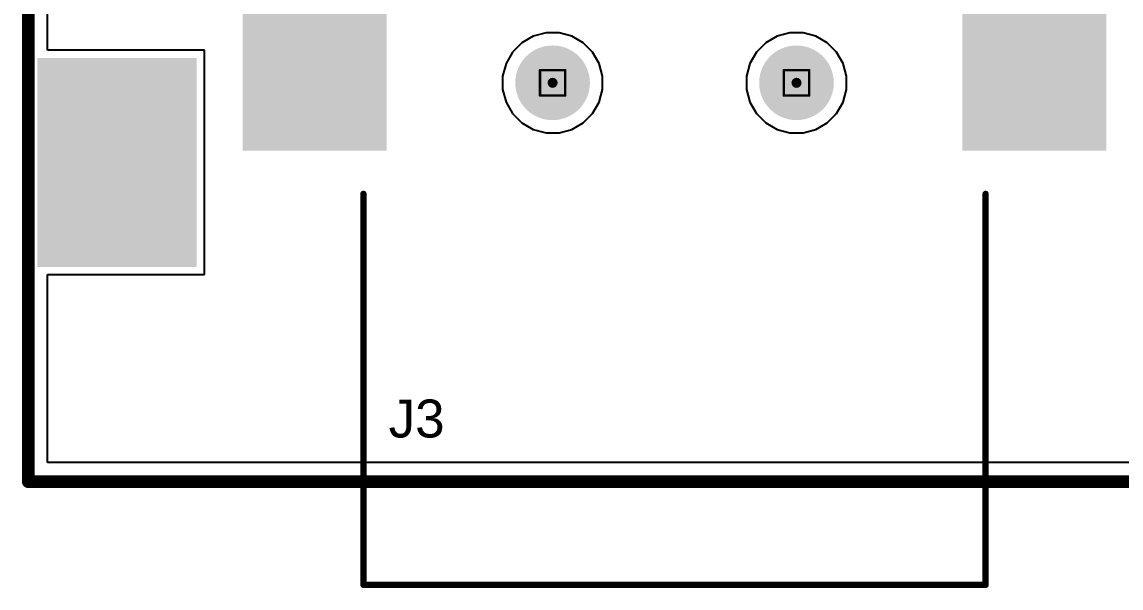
# Model space of a CAD drawing. Header units: inches. Extents: x -0.05 to 7.01, y -0.08 to 1.98.
# Drawn here: x -0.005 to 0.864, y -0.084 to 0.364 of the extents above; entities that cross this region are included whole.
import ezdxf

# ---------------------------------------------------------------- set-up
doc = ezdxf.new("R2010")
doc.units = ezdxf.units.IN
doc.header["$MEASUREMENT"] = 0
for name, color, linetype in [('Board Outline', 216, 'Continuous'), ('Bottom Layer', 5, 'Continuous'), ('Bottom Paste', 16, 'Continuous'), ('Bottom Solder', 6, 'Continuous'), ('Drill Drawing', 1, 'Continuous'), ('Pad Holes', 156, 'Continuous'), ('Top Layer', 1, 'Continuous'), ('Top Overlay', 2, 'Continuous'), ('Top Paste', 8, 'Continuous'), ('Top Solder', 216, 'Continuous')]:
    doc.layers.add(name, color=color, linetype=linetype)
doc.styles.add('Arial', font='', dxfattribs={"height": 0.2})
doc.styles.get('Arial').set_extended_font_data('Arial')

# ---------------------------------------------------------------- blocks, each defined once
blk = doc.blocks.new('USB_234_BCW_9')
at = {"layer": 'Bottom Solder'}
h = blk.add_hatch(color=6, dxfattribs=at)
edge = h.paths.add_edge_path()
edge.add_arc((-0.09646, -0.08661), 0.004, 0, 360)
h = blk.add_hatch(color=6, dxfattribs=at)
edge = h.paths.add_edge_path()
edge.add_arc((0.09646, -0.08661), 0.004, 0, 360)
at = {"layer": 'Pad Holes'}
h = blk.add_hatch(color=7, dxfattribs=at)
edge = h.paths.add_edge_path()
edge.add_arc((-0.09646, -0.08661), 0.02953, 0, 360)
h = blk.add_hatch(color=7, dxfattribs=at)
edge = h.paths.add_edge_path()
edge.add_arc((0.09646, -0.08661), 0.02953, 0, 360)
at = {"layer": 'Top Layer'}
for points in [[(-0.15551, 0.14567), (-0.12008, 0.14567), (-0.12008, 0.02756), (-0.15551, 0.02756)], [(-0.05709, 0.14567), (-0.02165, 0.14567), (-0.02165, 0.02756), (-0.05709, 0.02756)], [(0.02165, 0.14567), (0.05709, 0.14567), (0.05709, 0.02756), (0.02165, 0.02756)], [(0.12008, 0.14567), (0.15551, 0.14567), (0.15551, 0.02756), (0.12008, 0.02756)], [(-0.33958, 0.07818), (-0.22958, 0.07818), (-0.22958, -0.13835), (-0.33958, -0.13835)], [(0.22958, 0.07818), (0.33958, 0.07818), (0.33958, -0.13835), (0.22958, -0.13835)]]:
    blk.add_hatch(color=1, dxfattribs=at).paths.add_polyline_path(points)
at = {"layer": 'Top Paste'}
for points in [[(-0.15551, 0.14567), (-0.12008, 0.14567), (-0.12008, 0.02756), (-0.15551, 0.02756)], [(-0.05709, 0.14567), (-0.02165, 0.14567), (-0.02165, 0.02756), (-0.05709, 0.02756)], [(0.02165, 0.14567), (0.05709, 0.14567), (0.05709, 0.02756), (0.02165, 0.02756)], [(0.12008, 0.14567), (0.15551, 0.14567), (0.15551, 0.02756), (0.12008, 0.02756)], [(-0.33958, 0.07818), (-0.22958, 0.07818), (-0.22958, -0.13835), (-0.33958, -0.13835)], [(0.22958, 0.07818), (0.33958, 0.07818), (0.33958, -0.13835), (0.22958, -0.13835)]]:
    blk.add_hatch(color=8, dxfattribs=at).paths.add_polyline_path(points)
at = {"layer": 'Top Solder'}
for points in [[(-0.15751, 0.14767), (-0.11808, 0.14767), (-0.11808, 0.02556), (-0.15751, 0.02556)], [(-0.05909, 0.14767), (-0.01965, 0.14767), (-0.01965, 0.02556), (-0.05909, 0.02556)], [(0.01965, 0.14767), (0.05909, 0.14767), (0.05909, 0.02556), (0.01965, 0.02556)], [(0.11808, 0.14767), (0.15751, 0.14767), (0.15751, 0.02556), (0.11808, 0.02556)], [(-0.34158, 0.08018), (-0.22758, 0.08018), (-0.22758, -0.14035), (-0.34158, -0.14035)], [(0.22758, 0.08018), (0.34158, 0.08018), (0.34158, -0.14035), (0.22758, -0.14035)]]:
    blk.add_hatch(color=216, dxfattribs=at).paths.add_polyline_path(points)
h = blk.add_hatch(color=216, dxfattribs=at)
edge = h.paths.add_edge_path()
edge.add_arc((-0.09646, -0.08661), 0.004, 0, 360)
h = blk.add_hatch(color=216, dxfattribs=at)
edge = h.paths.add_edge_path()
edge.add_arc((0.09646, -0.08661), 0.004, 0, 360)
at = {"layer": 'Top Overlay'}
for points in [[(-0.169, 0.138, 0.005, 0.005, 0), (-0.162, 0.131, 0.005, 0.005, 0)], [(-0.169, 0.124, 0.005, 0.005, 0), (-0.169, 0.138, 0.005, 0.005, 0)], [(-0.169, 0.124, 0.005, 0.005, 0), (-0.162, 0.131, 0.005, 0.005, 0)], [(-0.24606, 0.06028, 0.005, 0.005, 0), (-0.24606, 0.11476, 0.005, 0.005, 0)], [(-0.24606, 0.11476, 0.005, 0.005, 0), (-0.16461, 0.11476, 0.005, 0.005, 0)], [(-0.11098, 0.11476, 0.005, 0.005, 0), (-0.06619, 0.11476, 0.005, 0.005, 0)], [(-0.01255, 0.11476, 0.005, 0.005, 0), (0.01255, 0.11476, 0.005, 0.005, 0)], [(0.06619, 0.11476, 0.005, 0.005, 0), (0.11098, 0.11476, 0.005, 0.005, 0)], [(0.16461, 0.11476, 0.005, 0.005, 0), (0.24606, 0.11476, 0.005, 0.005, 0)], [(0.16461, 0.11476, 0.005, 0.005, 0), (0.2, 0.11476, 0.005, 0.005, 0)], [(0.24606, 0.06028, 0.005, 0.005, 0), (0.24606, 0.11476, 0.005, 0.005, 0)], [(-0.24606, -0.48366, 0.005, 0.005, 0), (-0.24606, -0.17445, 0.005, 0.005, 0)], [(0.24606, -0.48366, 0.005, 0.005, 0), (0.24606, -0.17445, 0.005, 0.005, 0)], [(-0.24606, -0.48366, 0.005, 0.005, 0), (0.24606, -0.48366, 0.005, 0.005, 0)]]:
    blk.add_lwpolyline(points, format="xyseb", dxfattribs=at)
for points in [[(-0.17025, 0.138, 0.0025, 0.0025, 1), (-0.16775, 0.138, 0.0025, 0.0025, 1)], [(-0.17025, 0.138, 0.0025, 0.0025, 1), (-0.16775, 0.138, 0.0025, 0.0025, 1)], [(-0.16325, 0.131, 0.0025, 0.0025, 1), (-0.16075, 0.131, 0.0025, 0.0025, 1)], [(-0.16325, 0.131, 0.0025, 0.0025, 1), (-0.16075, 0.131, 0.0025, 0.0025, 1)], [(-0.17025, 0.124, 0.0025, 0.0025, 1), (-0.16775, 0.124, 0.0025, 0.0025, 1)], [(-0.17025, 0.124, 0.0025, 0.0025, 1), (-0.16775, 0.124, 0.0025, 0.0025, 1)], [(-0.24731, 0.11476, 0.0025, 0.0025, 1), (-0.24481, 0.11476, 0.0025, 0.0025, 1)], [(-0.24731, 0.11476, 0.0025, 0.0025, 1), (-0.24481, 0.11476, 0.0025, 0.0025, 1)], [(-0.16586, 0.11476, 0.0025, 0.0025, 1), (-0.16336, 0.11476, 0.0025, 0.0025, 1)], [(-0.11223, 0.11476, 0.0025, 0.0025, 1), (-0.10973, 0.11476, 0.0025, 0.0025, 1)], [(-0.06744, 0.11476, 0.0025, 0.0025, 1), (-0.06494, 0.11476, 0.0025, 0.0025, 1)], [(-0.0138, 0.11476, 0.0025, 0.0025, 1), (-0.0113, 0.11476, 0.0025, 0.0025, 1)], [(0.0113, 0.11476, 0.0025, 0.0025, 1), (0.0138, 0.11476, 0.0025, 0.0025, 1)], [(0.06494, 0.11476, 0.0025, 0.0025, 1), (0.06744, 0.11476, 0.0025, 0.0025, 1)], [(0.10973, 0.11476, 0.0025, 0.0025, 1), (0.11223, 0.11476, 0.0025, 0.0025, 1)], [(0.16336, 0.11476, 0.0025, 0.0025, 1), (0.16586, 0.11476, 0.0025, 0.0025, 1)], [(0.16336, 0.11476, 0.0025, 0.0025, 1), (0.16586, 0.11476, 0.0025, 0.0025, 1)], [(0.19875, 0.11476, 0.0025, 0.0025, 1), (0.20125, 0.11476, 0.0025, 0.0025, 1)], [(0.24481, 0.11476, 0.0025, 0.0025, 1), (0.24731, 0.11476, 0.0025, 0.0025, 1)], [(0.24481, 0.11476, 0.0025, 0.0025, 1), (0.24731, 0.11476, 0.0025, 0.0025, 1)], [(-0.24731, 0.06028, 0.0025, 0.0025, 1), (-0.24481, 0.06028, 0.0025, 0.0025, 1)], [(0.24481, 0.06028, 0.0025, 0.0025, 1), (0.24731, 0.06028, 0.0025, 0.0025, 1)], [(-0.24731, -0.17445, 0.0025, 0.0025, 1), (-0.24481, -0.17445, 0.0025, 0.0025, 1)], [(0.24481, -0.17445, 0.0025, 0.0025, 1), (0.24731, -0.17445, 0.0025, 0.0025, 1)], [(-0.24731, -0.48366, 0.0025, 0.0025, 1), (-0.24481, -0.48366, 0.0025, 0.0025, 1)], [(-0.24731, -0.48366, 0.0025, 0.0025, 1), (-0.24481, -0.48366, 0.0025, 0.0025, 1)], [(0.24481, -0.48366, 0.0025, 0.0025, 1), (0.24731, -0.48366, 0.0025, 0.0025, 1)], [(0.24481, -0.48366, 0.0025, 0.0025, 1), (0.24731, -0.48366, 0.0025, 0.0025, 1)]]:
    blk.add_lwpolyline(points, format="xyseb", close=True, dxfattribs=at)

msp = doc.modelspace()

# ---------------------------------------------------------------- hatches: boundary and pattern name
at = {"layer": 'Bottom Layer'}
msp.add_hatch(color=5, dxfattribs=at).paths.add_polyline_path([(0.12925, 0.17378), (0.01114, 0.17378), (0.01114, 0.33126), (0.12925, 0.33126)])
at = {"layer": 'Bottom Paste'}
msp.add_hatch(color=16, dxfattribs=at).paths.add_polyline_path([(0.12925, 0.17378), (0.01114, 0.17378), (0.01114, 0.33126), (0.12925, 0.33126)])
at = {"layer": 'Bottom Solder'}
msp.add_hatch(color=6, dxfattribs=at).paths.add_polyline_path([(0.13325, 0.16978), (0.00714, 0.16978), (0.00714, 0.33526), (0.13325, 0.33526)])
at = {"layer": 'Top Layer'}
msp.add_hatch(color=1, dxfattribs=at).paths.add_polyline_path([(0.01114, 0.33126), (0.12925, 0.33126), (0.12925, 0.17378), (0.01114, 0.17378)])
at = {"layer": 'Top Paste'}
msp.add_hatch(color=8, dxfattribs=at).paths.add_polyline_path([(0.01114, 0.33126), (0.12925, 0.33126), (0.12925, 0.17378), (0.01114, 0.17378)])
at = {"layer": 'Top Solder'}
msp.add_hatch(color=216, dxfattribs=at).paths.add_polyline_path([(0.00714, 0.33526), (0.13325, 0.33526), (0.13325, 0.16978), (0.00714, 0.16978)])

# ---------------------------------------------------------------- linework, layer by layer
at = {"layer": 'Board Outline'}
for points in [[(0, 0, 0.01, 0.01, 0), (0, 0.86614, 0.01, 0.01, 0)], [(0, 0, 0.01, 0.01, 0), (1.77165, 0, 0.01, 0.01, 0)]]:
    msp.add_lwpolyline(points, format="xyseb", dxfattribs=at)
msp.add_lwpolyline([(-0.0025, 0, 0.005, 0.005, 1), (0.0025, 0, 0.005, 0.005, 1)], format="xyseb", close=True, dxfattribs=at)
msp.add_lwpolyline([(-0.0025, 0, 0.005, 0.005, 1), (0.0025, 0, 0.005, 0.005, 1)], format="xyseb", close=True, dxfattribs=at)
at = {"layer": 'Bottom Layer'}
for p, q in [((0.01529, 0.34126), (0.01529, 0.38425)), ((0.39942, 0.35234), (0.39041, 0.34714)), ((0.40947, 0.35504), (0.39942, 0.35234)), ((0.41988, 0.35504), (0.40947, 0.35504)), ((0.42994, 0.35234), (0.41988, 0.35504)), ((0.43895, 0.34714), (0.42994, 0.35234)), ((0.59234, 0.35234), (0.58333, 0.34714)), ((0.60239, 0.35504), (0.59234, 0.35234)), ((0.6128, 0.35504), (0.60239, 0.35504)), ((0.62286, 0.35234), (0.6128, 0.35504)), ((0.63187, 0.34714), (0.62286, 0.35234)), ((0.13925, 0.34126), (0.01529, 0.34126)), ((0.13925, 0.16378), (0.13925, 0.34126)), ((0.38305, 0.33978), (0.37784, 0.33077)), ((0.39041, 0.34714), (0.38305, 0.33978)), ((0.44631, 0.33978), (0.43895, 0.34714)), ((0.45151, 0.33077), (0.44631, 0.33978)), ((0.57597, 0.33978), (0.57076, 0.33077)), ((0.58333, 0.34714), (0.57597, 0.33978)), ((0.63923, 0.33978), (0.63187, 0.34714)), ((0.64443, 0.33077), (0.63923, 0.33978)), ((0.37784, 0.33077), (0.37515, 0.32071)), ((0.45421, 0.32071), (0.45151, 0.33077)), ((0.57076, 0.33077), (0.56807, 0.32071)), ((0.64713, 0.32071), (0.64443, 0.33077)), ((0.37515, 0.32071), (0.37515, 0.3103)), ((0.45421, 0.3103), (0.45421, 0.32071)), ((0.56807, 0.32071), (0.56807, 0.3103)), ((0.64713, 0.3103), (0.64713, 0.32071)), ((0.37515, 0.3103), (0.37784, 0.30025)), ((0.45151, 0.30025), (0.45421, 0.3103)), ((0.56807, 0.3103), (0.57076, 0.30025)), ((0.64443, 0.30025), (0.64713, 0.3103)), ((0.37784, 0.30025), (0.38305, 0.29124)), ((0.44631, 0.29124), (0.45151, 0.30025)), ((0.57076, 0.30025), (0.57597, 0.29124)), ((0.63923, 0.29124), (0.64443, 0.30025)), ((0.38305, 0.29124), (0.39041, 0.28388)), ((0.43895, 0.28388), (0.44631, 0.29124)), ((0.57597, 0.29124), (0.58333, 0.28388)), ((0.63187, 0.28388), (0.63923, 0.29124)), ((0.39041, 0.28388), (0.39942, 0.27867)), ((0.39942, 0.27867), (0.40947, 0.27598)), ((0.41988, 0.27598), (0.42994, 0.27867)), ((0.42994, 0.27867), (0.43895, 0.28388)), ((0.58333, 0.28388), (0.59234, 0.27867)), ((0.59234, 0.27867), (0.60239, 0.27598)), ((0.6128, 0.27598), (0.62286, 0.27867)), ((0.62286, 0.27867), (0.63187, 0.28388)), ((0.40947, 0.27598), (0.41988, 0.27598)), ((0.60239, 0.27598), (0.6128, 0.27598)), ((0.01529, 0.01529), (0.01529, 0.16378)), ((0.01529, 0.16378), (0.13925, 0.16378)), ((1.75636, 0.01529), (0.01529, 0.01529))]:
    msp.add_line(p, q, dxfattribs=at)
at = {"layer": 'Drill Drawing'}
for points in [[(0.40468, 0.32551, 0.002, 0.002, 0), (0.42468, 0.32551, 0.002, 0.002, 0)], [(0.40468, 0.30551, 0.002, 0.002, 0), (0.40468, 0.32551, 0.002, 0.002, 0)], [(0.42468, 0.30551, 0.002, 0.002, 0), (0.42468, 0.32551, 0.002, 0.002, 0)], [(0.5976, 0.32551, 0.002, 0.002, 0), (0.6176, 0.32551, 0.002, 0.002, 0)], [(0.5976, 0.30551, 0.002, 0.002, 0), (0.5976, 0.32551, 0.002, 0.002, 0)], [(0.6176, 0.30551, 0.002, 0.002, 0), (0.6176, 0.32551, 0.002, 0.002, 0)], [(0.40468, 0.30551, 0.002, 0.002, 0), (0.42468, 0.30551, 0.002, 0.002, 0)], [(0.5976, 0.30551, 0.002, 0.002, 0), (0.6176, 0.30551, 0.002, 0.002, 0)]]:
    msp.add_lwpolyline(points, format="xyseb", dxfattribs=at)
for points in [[(0.40418, 0.32551, 0.001, 0.001, 1), (0.40518, 0.32551, 0.001, 0.001, 1)], [(0.40418, 0.32551, 0.001, 0.001, 1), (0.40518, 0.32551, 0.001, 0.001, 1)], [(0.42418, 0.32551, 0.001, 0.001, 1), (0.42518, 0.32551, 0.001, 0.001, 1)], [(0.42418, 0.32551, 0.001, 0.001, 1), (0.42518, 0.32551, 0.001, 0.001, 1)], [(0.5971, 0.32551, 0.001, 0.001, 1), (0.5981, 0.32551, 0.001, 0.001, 1)], [(0.5971, 0.32551, 0.001, 0.001, 1), (0.5981, 0.32551, 0.001, 0.001, 1)], [(0.6171, 0.32551, 0.001, 0.001, 1), (0.6181, 0.32551, 0.001, 0.001, 1)], [(0.6171, 0.32551, 0.001, 0.001, 1), (0.6181, 0.32551, 0.001, 0.001, 1)], [(0.40418, 0.30551, 0.001, 0.001, 1), (0.40518, 0.30551, 0.001, 0.001, 1)], [(0.40418, 0.30551, 0.001, 0.001, 1), (0.40518, 0.30551, 0.001, 0.001, 1)], [(0.42418, 0.30551, 0.001, 0.001, 1), (0.42518, 0.30551, 0.001, 0.001, 1)], [(0.42418, 0.30551, 0.001, 0.001, 1), (0.42518, 0.30551, 0.001, 0.001, 1)], [(0.5971, 0.30551, 0.001, 0.001, 1), (0.5981, 0.30551, 0.001, 0.001, 1)], [(0.5971, 0.30551, 0.001, 0.001, 1), (0.5981, 0.30551, 0.001, 0.001, 1)], [(0.6171, 0.30551, 0.001, 0.001, 1), (0.6181, 0.30551, 0.001, 0.001, 1)], [(0.6171, 0.30551, 0.001, 0.001, 1), (0.6181, 0.30551, 0.001, 0.001, 1)]]:
    msp.add_lwpolyline(points, format="xyseb", close=True, dxfattribs=at)
at = {"layer": 'Top Layer'}
for p, q in [((0.01529, 0.34126), (0.01529, 0.38425)), ((0.39942, 0.35234), (0.39041, 0.34714)), ((0.40947, 0.35504), (0.39942, 0.35234)), ((0.41988, 0.35504), (0.40947, 0.35504)), ((0.42994, 0.35234), (0.41988, 0.35504)), ((0.43895, 0.34714), (0.42994, 0.35234)), ((0.59234, 0.35234), (0.58333, 0.34714)), ((0.60239, 0.35504), (0.59234, 0.35234)), ((0.6128, 0.35504), (0.60239, 0.35504)), ((0.62286, 0.35234), (0.6128, 0.35504)), ((0.63187, 0.34714), (0.62286, 0.35234)), ((0.13925, 0.34126), (0.01529, 0.34126)), ((0.13925, 0.16378), (0.13925, 0.34126)), ((0.38305, 0.33978), (0.37784, 0.33077)), ((0.39041, 0.34714), (0.38305, 0.33978)), ((0.44631, 0.33978), (0.43895, 0.34714)), ((0.45151, 0.33077), (0.44631, 0.33978)), ((0.57597, 0.33978), (0.57076, 0.33077)), ((0.58333, 0.34714), (0.57597, 0.33978)), ((0.63923, 0.33978), (0.63187, 0.34714)), ((0.64443, 0.33077), (0.63923, 0.33978)), ((0.37784, 0.33077), (0.37515, 0.32071)), ((0.45421, 0.32071), (0.45151, 0.33077)), ((0.57076, 0.33077), (0.56807, 0.32071)), ((0.64713, 0.32071), (0.64443, 0.33077)), ((0.37515, 0.32071), (0.37515, 0.3103)), ((0.45421, 0.3103), (0.45421, 0.32071)), ((0.56807, 0.32071), (0.56807, 0.3103)), ((0.64713, 0.3103), (0.64713, 0.32071)), ((0.37515, 0.3103), (0.37784, 0.30025)), ((0.45151, 0.30025), (0.45421, 0.3103)), ((0.56807, 0.3103), (0.57076, 0.30025)), ((0.64443, 0.30025), (0.64713, 0.3103)), ((0.37784, 0.30025), (0.38305, 0.29124)), ((0.44631, 0.29124), (0.45151, 0.30025)), ((0.57076, 0.30025), (0.57597, 0.29124)), ((0.63923, 0.29124), (0.64443, 0.30025)), ((0.38305, 0.29124), (0.39041, 0.28388)), ((0.43895, 0.28388), (0.44631, 0.29124)), ((0.57597, 0.29124), (0.58333, 0.28388)), ((0.63187, 0.28388), (0.63923, 0.29124)), ((0.39041, 0.28388), (0.39942, 0.27867)), ((0.39942, 0.27867), (0.40947, 0.27598)), ((0.41988, 0.27598), (0.42994, 0.27867)), ((0.42994, 0.27867), (0.43895, 0.28388)), ((0.58333, 0.28388), (0.59234, 0.27867)), ((0.59234, 0.27867), (0.60239, 0.27598)), ((0.6128, 0.27598), (0.62286, 0.27867)), ((0.62286, 0.27867), (0.63187, 0.28388)), ((0.40947, 0.27598), (0.41988, 0.27598)), ((0.60239, 0.27598), (0.6128, 0.27598)), ((0.01529, 0.01529), (0.01529, 0.16378)), ((0.01529, 0.16378), (0.13925, 0.16378)), ((1.75636, 0.01529), (0.01529, 0.01529))]:
    msp.add_line(p, q, dxfattribs=at)

# ---------------------------------------------------------------- block references
msp.add_blockref('USB_234_BCW_9', (0.51114, 0.40212))

# ---------------------------------------------------------------- texts
at = {"layer": 'Top Overlay', "style": 'Arial'}
msp.add_text('J3', height=0.03, dxfattribs=at).set_placement((0.28501, 0.035))

doc.saveas('drawing.dxf')
